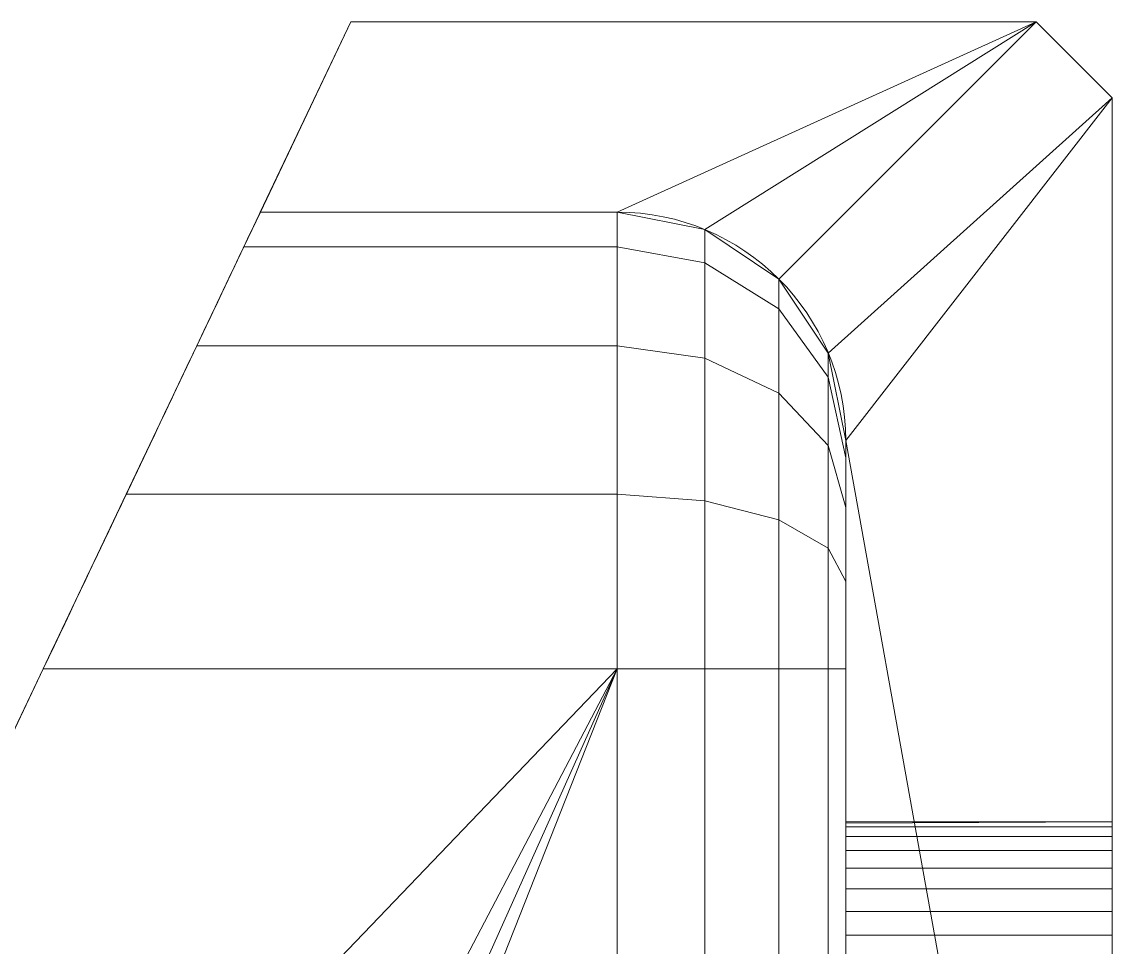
# Model space of a CAD drawing. Header units: millimetres. Extents: x 9475.8 to 9512, y -109.2 to -28.5.
# Drawn here: x 9497.68 to 9512, y -40.69 to -28.53 of the extents above; entities that cross this region are included whole.
import ezdxf

# ---------------------------------------------------------------- set-up
doc = ezdxf.new("R2010")
doc.units = ezdxf.units.MM
doc.layers.add('1', color=7, linetype='Continuous', true_color=0xffffff)

# ---------------------------------------------------------------- blocks, each defined once
blk = doc.blocks.new('130_11_0433_8001_000')
at = {"layer": '1', "color": 252, "linetype": 'Continuous', "lineweight": 18}
for points in [[(9501.999855, -28.534822, 46.500001), (9500.595093, -31.491544, -32.203898), (9500.812531, -31.034824, -20)], [(9501.999855, -28.534822, 46.500001), (9500.595093, -31.491544, 22.296101), (9500.595093, -31.491544, 32.203898), (9500.812531, -31.034824, 34.499999)], [(9500.812531, -31.034824, 20), (9500.595093, -31.491544, 22.296101), (9501.999855, -28.534822, 46.500001)], [(9500.812531, -31.034824, -34.499999), (9500.595093, -31.491544, -32.203898), (9501.999855, -28.534822, 46.500001)], [(9510.99968, -28.534822, 46.500001), (9501.999855, -28.534822, 46.500001), (9500.812531, -31.034824, 46.500001), (9505.49984, -31.034824, 46.500001)], [(9500.812531, -31.034824, -20), (9500.812531, -31.034824, 20), (9501.999855, -28.534822, 46.500001)], [(9501.999855, -28.534822, 46.500001), (9501.999855, -28.534822, -46.500001), (9500.812531, -31.034824, -46.500001), (9500.812531, -31.034824, -34.499999)], [(9500.812531, -31.034824, 34.499999), (9500.812531, -31.034824, 46.500001), (9501.999855, -28.534822, 46.500001)], [(9505.49984, -31.034824, -46.500001), (9500.812531, -31.034824, -46.500001), (9501.999855, -28.534822, -46.500001), (9510.99968, -28.534822, -46.500001)], [(9510.99968, -28.534822, 46.500001), (9510.99968, -28.534822, -46.500001), (9501.999855, -28.534822, -46.500001), (9501.999855, -28.534822, 46.500001)], [(9505.49984, -31.034824, 46.500001), (9506.648064, -31.263184, 46.500001), (9510.99968, -28.534822, 46.500001)], [(9510.99968, -28.534822, -46.500001), (9506.648064, -31.263184, -46.500001), (9505.49984, -31.034824, -46.500001)], [(9506.648064, -31.263184, 46.500001), (9507.621765, -31.913504, 46.500001), (9510.99968, -28.534822, 46.500001)], [(9510.99968, -28.534822, -46.500001), (9507.621765, -31.913504, -46.500001), (9506.648064, -31.263184, -46.500001)], [(9512.000084, -29.534822, 46.500001), (9510.99968, -28.534822, 46.500001), (9507.621765, -31.913504, 46.500001), (9508.271217, -32.886773, 46.500001)], [(9508.271217, -32.886773, -46.500001), (9507.621765, -31.913504, -46.500001), (9510.99968, -28.534822, -46.500001), (9512.000084, -29.534822, -46.500001)], [(9510.99968, -28.534822, -46.500001), (9512.000084, -29.534822), (9512.000084, -29.534822, -25.250001)], [(9510.99968, -28.534822, 46.500001), (9512.000084, -29.534822, 42.750001), (9512.000084, -29.534822, 25.250001)], [(9512.000084, -29.534822, 25.250001), (9512.000084, -29.534822), (9510.99968, -28.534822, -46.500001), (9510.99968, -28.534822, 46.500001)], [(9510.99968, -28.534822, 46.500001), (9512.000084, -29.534822, 46.500001), (9512.000084, -29.534822, 42.750001)], [(9512.000084, -29.534822, -25.250001), (9512.000084, -29.534822, -46.500001), (9510.99968, -28.534822, -46.500001)], [(9512.000084, -29.534822, 46.500001), (9508.271217, -32.886773, 46.500001), (9508.500099, -34.034822, 46.500001)], [(9508.500099, -34.034822, -46.500001), (9508.271217, -32.886773, -46.500001), (9512.000084, -29.534822, -46.500001)], [(9512.000084, -53.534824, 46.500001), (9512.000084, -29.534822, 46.500001), (9508.500099, -34.034822, 46.500001)], [(9508.500099, -34.034822, -46.500001), (9512.000084, -29.534822, -46.500001), (9512.000084, -53.534824, -46.500001)], [(9512.000084, -29.534822, 42.750001), (9512.000084, -39.653145, 38.713526), (9512.000084, -39.235786, 38.249999)], [(9512.000084, -29.534822, 25.250001), (9512.000084, -39.108239, 37.036475), (9512.000084, -39.420106, 36.496304)], [(9512.000084, -29.534822, 42.750001), (9512.000084, -40.222954, 38.967222), (9512.000084, -39.653145, 38.713526)], [(9512.000084, -29.534822, 25.250001), (9512.000084, -29.534822, 42.750001), (9512.000084, -39.043039, 37.656792), (9512.000084, -39.108239, 37.036475)], [(9512.000084, -29.534822, 42.750001), (9512.000084, -53.534824, 42.750001), (9512.000084, -40.846691, 38.967222), (9512.000084, -40.222954, 38.967222)], [(9512.000084, -39.420106, 36.496304), (9512.000084, -39.924718, 36.129683), (9512.000084, -29.534822, 25.250001)], [(9512.000084, -39.235786, 38.249999), (9512.000084, -39.043039, 37.656792), (9512.000084, -29.534822, 42.750001)], [(9512.000084, -53.534824, 25.250001), (9512.000084, -29.534822, 25.250001), (9512.000084, -40.534824, 35.999998), (9512.000084, -41.14493, 36.129683)], [(9512.000084, -29.534822, 25.250001), (9512.000084, -53.534824, 25.250001), (9512.000084, -40.846691, 14.467222), (9512.000084, -40.222954, 14.467222)], [(9512.000084, -29.534822), (9512.000084, -39.108239, 12.536475), (9512.000084, -39.420106, 11.996304)], [(9512.000084, -29.534822, 25.250001), (9512.000084, -39.653145, 14.213526), (9512.000084, -39.235786, 13.75)], [(9512.000084, -29.534822), (9512.000084, -29.534822, 25.250001), (9512.000084, -39.043039, 13.156793), (9512.000084, -39.108239, 12.536475)], [(9512.000084, -40.222954, 14.467222), (9512.000084, -39.653145, 14.213526), (9512.000084, -29.534822, 25.250001)], [(9512.000084, -39.420106, 11.996304), (9512.000084, -39.924718, 11.629682), (9512.000084, -29.534822)], [(9512.000084, -39.235786, 13.75), (9512.000084, -39.043039, 13.156793), (9512.000084, -29.534822, 25.250001)], [(9512.000084, -53.534824), (9512.000084, -29.534822), (9512.000084, -40.534824, 11.5), (9512.000084, -41.14493, 11.629682)], [(9512.000084, -29.534822), (9512.000084, -53.534824), (9512.000084, -40.846691, -11.532779), (9512.000084, -40.222954, -11.532779)], [(9512.000084, -29.534822), (9512.000084, -39.235786, -12.25), (9512.000084, -39.043039, -12.843207)], [(9512.000084, -53.534824, -25.250001), (9512.000084, -29.534822, -25.250001), (9512.000084, -40.534824, -14.5), (9512.000084, -41.14493, -14.370319)], [(9512.000084, -39.043039, -12.843207), (9512.000084, -39.108239, -13.463525), (9512.000084, -29.534822, -25.250001), (9512.000084, -29.534822)], [(9512.000084, -40.222954, -11.532779), (9512.000084, -39.653145, -11.786475), (9512.000084, -29.534822)], [(9512.000084, -39.653145, -11.786475), (9512.000084, -39.235786, -12.25), (9512.000084, -29.534822)], [(9512.000084, -29.534822, -25.250001), (9512.000084, -39.420106, -14.003696), (9512.000084, -39.924718, -14.370319)], [(9512.000084, -39.108239, -13.463525), (9512.000084, -39.420106, -14.003696), (9512.000084, -29.534822, -25.250001)], [(9512.000084, -29.534822, -25.250001), (9512.000084, -53.534824, -25.250001), (9512.000084, -40.846691, -36.032777), (9512.000084, -40.222954, -36.032777)], [(9512.000084, -29.534822, -46.500001), (9512.000084, -39.108239, -37.963524), (9512.000084, -39.420106, -38.503695)], [(9512.000084, -29.534822, -25.250001), (9512.000084, -39.653145, -36.286473), (9512.000084, -39.235786, -36.75)], [(9512.000084, -29.534822, -46.500001), (9512.000084, -29.534822, -25.250001), (9512.000084, -39.043039, -37.343208), (9512.000084, -39.108239, -37.963524)], [(9512.000084, -40.222954, -36.032777), (9512.000084, -39.653145, -36.286473), (9512.000084, -29.534822, -25.250001)], [(9512.000084, -39.420106, -38.503695), (9512.000084, -39.924718, -38.87032), (9512.000084, -29.534822, -46.500001)], [(9512.000084, -39.235786, -36.75), (9512.000084, -39.043039, -37.343208), (9512.000084, -29.534822, -25.250001)], [(9512.000084, -53.534824, -46.500001), (9512.000084, -29.534822, -46.500001), (9512.000084, -40.534824, -39.000001), (9512.000084, -41.14493, -38.87032)], [(9512.000084, -39.924718, -38.87032), (9512.000084, -40.534824, -39.000001), (9512.000084, -29.534822, -46.500001)], [(9512.000084, -39.924718, -14.370319), (9512.000084, -40.534824, -14.5), (9512.000084, -29.534822, -25.250001)], [(9512.000084, -39.924718, 11.629682), (9512.000084, -40.534824, 11.5), (9512.000084, -29.534822)], [(9512.000084, -39.924718, 36.129683), (9512.000084, -40.534824, 35.999998), (9512.000084, -29.534822, 25.250001)], [(9512.000084, -29.534822, 42.750001), (9512.000084, -29.534822, 46.500001), (9512.000084, -53.534824, 46.500001), (9512.000084, -53.534824, 42.750001)], [(9500.812531, -31.034824, 20), (9505.49984, -31.034824, 20), (9505.49984, -31.491544, 22.296101), (9500.595093, -31.491544, 22.296101)], [(9500.595093, -31.491544, -22.296101), (9505.49984, -31.491544, -22.296101), (9505.49984, -31.034824, -20), (9500.812531, -31.034824, -20)], [(9500.595093, -31.491544, 32.203898), (9505.49984, -31.491544, 32.203898), (9505.49984, -31.034824, 34.499999), (9500.812531, -31.034824, 34.499999)], [(9500.595093, -31.491544, -32.203898), (9500.595093, -31.491544, -22.296101), (9500.812531, -31.034824, -20)], [(9500.812531, -31.034824, -34.499999), (9505.49984, -31.034824, -34.499999), (9505.49984, -31.491544, -32.203898), (9500.595093, -31.491544, -32.203898)], [(9505.49984, -31.034824, -20), (9505.49984, -31.034824, 20), (9500.812531, -31.034824, 20), (9500.812531, -31.034824, -20)], [(9505.49984, -31.034824, 34.499999), (9505.49984, -31.034824, 46.500001), (9500.812531, -31.034824, 46.500001), (9500.812531, -31.034824, 34.499999)], [(9505.49984, -31.034824, -46.500001), (9505.49984, -31.034824, -34.499999), (9500.812531, -31.034824, -34.499999), (9500.812531, -31.034824, -46.500001)], [(9505.49984, -31.491544, 22.296101), (9505.49984, -31.034824, 20), (9506.648064, -31.263184, 20), (9506.648064, -31.702526, 22.208711)], [(9505.49984, -31.034824, 20), (9505.49984, -31.034824, -20), (9506.648064, -31.263184, -20), (9506.648064, -31.263184, 20)], [(9505.49984, -31.034824, -20), (9505.49984, -31.491544, -22.296101), (9506.648064, -31.702526, -22.208711), (9506.648064, -31.263184, -20)], [(9505.49984, -31.034824, 34.499999), (9505.49984, -31.491544, 32.203898), (9506.648064, -31.702526, 32.291289), (9506.648064, -31.263184, 34.499999)], [(9505.49984, -31.034824, 46.500001), (9505.49984, -31.034824, 34.499999), (9506.648064, -31.263184, 34.499999), (9506.648064, -31.263184, 46.500001)], [(9505.49984, -31.034824, -34.499999), (9505.49984, -31.034824, -46.500001), (9506.648064, -31.263184, -46.500001), (9506.648064, -31.263184, -34.499999)], [(9506.648064, -31.263184, -34.499999), (9506.648064, -31.702526, -32.291289), (9505.49984, -31.491544, -32.203898), (9505.49984, -31.034824, -34.499999)], [(9506.648064, -31.702526, 22.208711), (9506.648064, -31.263184, 20), (9507.621765, -31.913504, 20), (9507.621765, -32.303341, 21.959845)], [(9506.648064, -31.263184, 20), (9506.648064, -31.263184, -20), (9507.621765, -31.913504, -20), (9507.621765, -31.913504, 20)], [(9506.648064, -31.263184, -20), (9506.648064, -31.702526, -22.208711), (9507.621765, -32.303341, -21.959845), (9507.621765, -31.913504, -20)], [(9506.648064, -31.263184, 34.499999), (9506.648064, -31.702526, 32.291289), (9507.621765, -32.303341, 32.540154), (9507.621765, -31.913504, 34.499999)], [(9506.648064, -31.263184, 46.500001), (9506.648064, -31.263184, 34.499999), (9507.621765, -31.913504, 34.499999), (9507.621765, -31.913504, 46.500001)], [(9506.648064, -31.263184, -34.499999), (9506.648064, -31.263184, -46.500001), (9507.621765, -31.913504, -46.500001), (9507.621765, -31.913504, -34.499999)], [(9507.621765, -31.913504, -34.499999), (9507.621765, -32.303341, -32.540154), (9506.648064, -31.702526, -32.291289), (9506.648064, -31.263184, -34.499999)], [(9500.595093, -31.491544, 22.296101), (9505.49984, -31.491544, 22.296101), (9505.49984, -32.792181, 24.242641), (9499.977112, -32.792181, 24.242641)], [(9499.977112, -32.792181, -24.242641), (9505.49984, -32.792181, -24.242641), (9505.49984, -31.491544, -22.296101), (9500.595093, -31.491544, -22.296101)], [(9499.977112, -32.792181, 30.257359), (9505.49984, -32.792181, 30.257359), (9505.49984, -31.491544, 32.203898), (9500.595093, -31.491544, 32.203898)], [(9499.977112, -32.792181, 30.257359), (9500.595093, -31.491544, 22.296101), (9499.977112, -32.792181, 24.242641)], [(9500.595093, -31.491544, -22.296101), (9500.595093, -31.491544, -32.203898), (9499.977112, -32.792181, -30.257359)], [(9499.977112, -32.792181, 30.257359), (9500.595093, -31.491544, 32.203898), (9500.595093, -31.491544, 22.296101)], [(9499.977112, -32.792181, -24.242641), (9500.595093, -31.491544, -22.296101), (9499.977112, -32.792181, -30.257359)], [(9500.595093, -31.491544, -32.203898), (9505.49984, -31.491544, -32.203898), (9505.49984, -32.792181, -30.257359), (9499.977112, -32.792181, -30.257359)], [(9505.49984, -32.792181, 24.242641), (9505.49984, -31.491544, 22.296101), (9506.648064, -31.702526, 22.208711), (9506.648064, -32.953657, 24.081165)], [(9505.49984, -31.491544, -22.296101), (9505.49984, -32.792181, -24.242641), (9506.648064, -32.953657, -24.081165), (9506.648064, -31.702526, -22.208711)], [(9505.49984, -31.491544, 32.203898), (9505.49984, -32.792181, 30.257359), (9506.648064, -32.953657, 30.418836), (9506.648064, -31.702526, 32.291289)], [(9506.648064, -31.702526, -32.291289), (9506.648064, -32.953657, -30.418836), (9505.49984, -32.792181, -30.257359), (9505.49984, -31.491544, -32.203898)], [(9506.648064, -32.953657, 24.081165), (9506.648064, -31.702526, 22.208711), (9507.621765, -32.303341, 21.959845), (9507.621765, -33.413503, 23.621321)], [(9506.648064, -31.702526, -22.208711), (9506.648064, -32.953657, -24.081165), (9507.621765, -33.413503, -23.621321), (9507.621765, -32.303341, -21.959845)], [(9506.648064, -31.702526, 32.291289), (9506.648064, -32.953657, 30.418836), (9507.621765, -33.413503, 30.87868), (9507.621765, -32.303341, 32.540154)], [(9507.621765, -32.303341, -32.540154), (9507.621765, -33.413503, -30.87868), (9506.648064, -32.953657, -30.418836), (9506.648064, -31.702526, -32.291289)], [(9507.621765, -32.303341, 21.959845), (9507.621765, -31.913504, 20), (9508.271217, -32.886773, 20), (9508.271217, -33.202525, 21.58739)], [(9507.621765, -31.913504, 20), (9507.621765, -31.913504, -20), (9508.271217, -32.886773, -20), (9508.271217, -32.886773, 20)], [(9507.621765, -31.913504, -20), (9507.621765, -32.303341, -21.959845), (9508.271217, -33.202525, -21.58739), (9508.271217, -32.886773, -20)], [(9507.621765, -31.913504, 34.499999), (9507.621765, -32.303341, 32.540154), (9508.271217, -33.202525, 32.912608), (9508.271217, -32.886773, 34.499999)], [(9507.621765, -31.913504, 46.500001), (9507.621765, -31.913504, 34.499999), (9508.271217, -32.886773, 34.499999), (9508.271217, -32.886773, 46.500001)], [(9507.621765, -31.913504, -34.499999), (9507.621765, -31.913504, -46.500001), (9508.271217, -32.886773, -46.500001), (9508.271217, -32.886773, -34.499999)], [(9508.271217, -32.886773, -34.499999), (9508.271217, -33.202525, -32.912608), (9507.621765, -32.303341, -32.540154), (9507.621765, -31.913504, -34.499999)], [(9507.621765, -33.413503, 23.621321), (9507.621765, -32.303341, 21.959845), (9508.271217, -33.202525, 21.58739), (9508.271217, -34.10171, 22.933114)], [(9507.621765, -32.303341, -21.959845), (9507.621765, -33.413503, -23.621321), (9508.271217, -34.10171, -22.933114), (9508.271217, -33.202525, -21.58739)], [(9507.621765, -32.303341, 32.540154), (9507.621765, -33.413503, 30.87868), (9508.271217, -34.10171, 31.566884), (9508.271217, -33.202525, 32.912608)], [(9508.271217, -33.202525, -32.912608), (9508.271217, -34.10171, -31.566884), (9507.621765, -33.413503, -30.87868), (9507.621765, -32.303341, -32.540154)], [(9499.977112, -32.792181, 24.242641), (9505.49984, -32.792181, 24.242641), (9505.49984, -34.738723, 25.543278), (9499.052048, -34.738723, 25.543278)], [(9499.052048, -34.738723, -25.543278), (9505.49984, -34.738723, -25.543278), (9505.49984, -32.792181, -24.242641), (9499.977112, -32.792181, -24.242641)], [(9499.052048, -34.738723, 28.956722), (9505.49984, -34.738723, 28.956722), (9505.49984, -32.792181, 30.257359), (9499.977112, -32.792181, 30.257359)], [(9499.977112, -32.792181, 30.257359), (9499.977112, -32.792181, 24.242641), (9499.052048, -34.738723, 25.543278)], [(9499.977112, -32.792181, -24.242641), (9499.977112, -32.792181, -30.257359), (9499.052048, -34.738723, -28.956722)], [(9499.052048, -34.738723, -25.543278), (9499.977112, -32.792181, -24.242641), (9499.052048, -34.738723, -28.956722)], [(9499.052048, -34.738723, 28.956722), (9499.977112, -32.792181, 30.257359), (9499.052048, -34.738723, 25.543278)], [(9499.977112, -32.792181, -30.257359), (9505.49984, -32.792181, -30.257359), (9505.49984, -34.738723, -28.956722), (9499.052048, -34.738723, -28.956722)], [(9505.49984, -34.738723, 25.543278), (9505.49984, -32.792181, 24.242641), (9506.648064, -32.953657, 24.081165), (9506.648064, -34.826111, 25.332298)], [(9505.49984, -32.792181, -24.242641), (9505.49984, -34.738723, -25.543278), (9506.648064, -34.826111, -25.332298), (9506.648064, -32.953657, -24.081165)], [(9505.49984, -32.792181, 30.257359), (9505.49984, -34.738723, 28.956722), (9506.648064, -34.826111, 29.167701), (9506.648064, -32.953657, 30.418836)], [(9506.648064, -32.953657, -30.418836), (9506.648064, -34.826111, -29.167701), (9505.49984, -34.738723, -28.956722), (9505.49984, -32.792181, -30.257359)], [(9508.271217, -33.202525, 21.58739), (9508.271217, -32.886773, 20), (9508.500099, -34.034822, 20), (9508.500099, -34.263186, 21.14805)], [(9508.271217, -32.886773, 20), (9508.271217, -32.886773, -20), (9508.500099, -34.034822), (9508.500099, -34.034822, 18.750001)], [(9508.271217, -32.886773, -20), (9508.500099, -34.034822, -13), (9508.500099, -34.034822)], [(9508.271217, -32.886773, -20), (9508.500099, -34.034822, -20), (9508.500099, -34.034822, -13)], [(9508.500099, -34.034822, 18.750001), (9508.500099, -34.034822, 20), (9508.271217, -32.886773, 20)], [(9508.271217, -32.886773, -20), (9508.271217, -33.202525, -21.58739), (9508.500099, -34.263186, -21.14805), (9508.500099, -34.034822, -20)], [(9508.271217, -32.886773, 34.499999), (9508.271217, -33.202525, 32.912608), (9508.500099, -34.263186, 33.35195), (9508.500099, -34.034822, 34.499999)], [(9508.271217, -32.886773, 46.500001), (9508.271217, -32.886773, 34.499999), (9508.500099, -34.034822, 34.499999), (9508.500099, -34.034822, 46.500001)], [(9508.271217, -32.886773, -34.499999), (9508.271217, -32.886773, -46.500001), (9508.500099, -34.034822, -46.500001), (9508.500099, -34.034822, -34.499999)], [(9508.500099, -34.034822, -34.499999), (9508.500099, -34.263186, -33.35195), (9508.271217, -33.202525, -32.912608), (9508.271217, -32.886773, -34.499999)], [(9506.648064, -34.826111, 25.332298), (9506.648064, -32.953657, 24.081165), (9507.621765, -33.413503, 23.621321), (9507.621765, -35.074979, 24.731483)], [(9506.648064, -32.953657, -24.081165), (9506.648064, -34.826111, -25.332298), (9507.621765, -35.074979, -24.731483), (9507.621765, -33.413503, -23.621321)], [(9506.648064, -32.953657, 30.418836), (9506.648064, -34.826111, 29.167701), (9507.621765, -35.074979, 29.768517), (9507.621765, -33.413503, 30.87868)], [(9507.621765, -33.413503, -30.87868), (9507.621765, -35.074979, -29.768517), (9506.648064, -34.826111, -29.167701), (9506.648064, -32.953657, -30.418836)], [(9508.271217, -34.10171, 22.933114), (9508.271217, -33.202525, 21.58739), (9508.500099, -34.263186, 21.14805), (9508.500099, -34.913503, 22.12132)], [(9508.271217, -33.202525, -21.58739), (9508.271217, -34.10171, -22.933114), (9508.500099, -34.913503, -22.12132), (9508.500099, -34.263186, -21.14805)], [(9508.271217, -33.202525, 32.912608), (9508.271217, -34.10171, 31.566884), (9508.500099, -34.913503, 32.378681), (9508.500099, -34.263186, 33.35195)], [(9508.500099, -34.263186, -33.35195), (9508.500099, -34.913503, -32.378681), (9508.271217, -34.10171, -31.566884), (9508.271217, -33.202525, -32.912608)], [(9507.621765, -35.074979, 24.731483), (9507.621765, -33.413503, 23.621321), (9508.271217, -34.10171, 22.933114), (9508.271217, -35.447434, 23.832299)], [(9507.621765, -33.413503, -23.621321), (9507.621765, -35.074979, -24.731483), (9508.271217, -35.447434, -23.832299), (9508.271217, -34.10171, -22.933114)], [(9507.621765, -33.413503, 30.87868), (9507.621765, -35.074979, 29.768517), (9508.271217, -35.447434, 30.667702), (9508.271217, -34.10171, 31.566884)], [(9508.271217, -34.10171, -31.566884), (9508.271217, -35.447434, -30.667702), (9507.621765, -35.074979, -29.768517), (9507.621765, -33.413503, -30.87868)], [(9512.000084, -78.721426, 46.500001), (9512.000084, -53.534824, 46.500001), (9508.500099, -34.034822, 46.500001), (9508.500099, -98.692328, 46.500001)], [(9508.500099, -98.692328, -46.500001), (9508.500099, -34.034822, -46.500001), (9512.000084, -53.534824, -46.500001), (9512.000084, -78.721426, -46.500001)], [(9508.500099, -34.034822, 46.500001), (9508.500099, -65.235786, 38.249999), (9508.500099, -65.653145, 38.713526)], [(9508.500099, -34.034822, 46.500001), (9508.500099, -40.222954, 38.967222), (9508.500099, -40.846691, 38.967222)], [(9508.500099, -34.034822, 34.499999), (9508.500099, -39.108239, 37.036475), (9508.500099, -39.043039, 37.656792)], [(9508.500099, -39.420106, 36.496304), (9508.500099, -39.108239, 37.036475), (9508.500099, -34.034822, 34.499999), (9508.500099, -34.263186, 33.35195)], [(9508.500099, -40.846691, 38.967222), (9508.500099, -65.04304, 37.656792), (9508.500099, -65.235786, 38.249999), (9508.500099, -34.034822, 46.500001)], [(9508.500099, -34.034822, 46.500001), (9508.500099, -39.235786, 38.249999), (9508.500099, -39.653145, 38.713526)], [(9508.500099, -65.653145, 38.713526), (9508.500099, -66.222958, 38.967222), (9508.500099, -34.034822, 46.500001)], [(9508.500099, -98.692328, 46.500001), (9508.500099, -34.034822, 46.500001), (9508.500099, -66.222958, 38.967222), (9508.500099, -66.846691, 38.967222)], [(9508.500099, -39.043039, 37.656792), (9508.500099, -39.235786, 38.249999), (9508.500099, -34.034822, 46.500001), (9508.500099, -34.034822, 34.499999)], [(9508.500099, -39.653145, 38.713526), (9508.500099, -40.222954, 38.967222), (9508.500099, -34.034822, 46.500001)], [(9508.500099, -34.034822, -46.500001), (9508.500099, -39.420106, -38.503695), (9508.500099, -39.108239, -37.963524)], [(9508.500099, -34.034822, -46.500001), (9508.500099, -39.924718, -38.87032), (9508.500099, -39.420106, -38.503695)], [(9508.500099, -34.034822, -46.500001), (9508.500099, -65.420106, -38.503695), (9508.500099, -41.14493, -38.87032), (9508.500099, -40.534824, -39.000001)], [(9508.500099, -34.263186, -33.35195), (9508.500099, -34.034822, -34.499999), (9508.500099, -39.043039, -37.343208), (9508.500099, -39.235786, -36.75)], [(9508.500099, -40.534824, -39.000001), (9508.500099, -39.924718, -38.87032), (9508.500099, -34.034822, -46.500001)], [(9508.500099, -39.108239, -37.963524), (9508.500099, -39.043039, -37.343208), (9508.500099, -34.034822, -34.499999), (9508.500099, -34.034822, -46.500001)], [(9508.500099, -34.034822, -46.500001), (9508.500099, -98.692328, -46.500001), (9508.500099, -66.534825, -39.000001), (9508.500099, -65.924719, -38.87032)], [(9508.500099, -65.924719, -38.87032), (9508.500099, -65.420106, -38.503695), (9508.500099, -34.034822, -46.500001)], [(9508.500099, -34.034822), (9508.500099, -40.534824, 11.5), (9508.500099, -39.924718, 11.629682)], [(9508.500099, -34.034822), (9508.500099, -53.534824), (9508.500099, -41.14493, 11.629682), (9508.500099, -40.534824, 11.5)], [(9508.500099, -34.034822, 18.750001), (9508.500099, -39.043039, 13.156793), (9508.500099, -39.235786, 13.75)], [(9508.500099, -34.034822), (9508.500099, -39.420106, 11.996304), (9508.500099, -39.108239, 12.536475)], [(9508.500099, -53.534824, 18.750001), (9508.500099, -34.034822, 18.750001), (9508.500099, -40.222954, 14.467222), (9508.500099, -40.846691, 14.467222)], [(9508.500099, -39.235786, 13.75), (9508.500099, -39.653145, 14.213526), (9508.500099, -34.034822, 18.750001)], [(9508.500099, -39.924718, 11.629682), (9508.500099, -39.420106, 11.996304), (9508.500099, -34.034822)], [(9508.500099, -39.108239, 12.536475), (9508.500099, -39.043039, 13.156793), (9508.500099, -34.034822, 18.750001), (9508.500099, -34.034822)], [(9508.500099, -53.534824), (9508.500099, -34.034822), (9508.500099, -40.222954, -11.532779), (9508.500099, -40.846691, -11.532779)], [(9508.500099, -34.034822), (9508.500099, -39.653145, -11.786475), (9508.500099, -40.222954, -11.532779)], [(9508.500099, -34.034822), (9508.500099, -34.034822, -13), (9508.500099, -39.043039, -12.843207), (9508.500099, -39.235786, -12.25)], [(9508.500099, -34.034822, -13), (9508.500099, -39.05952, -13), (9508.500099, -39.043039, -12.843207)], [(9508.500099, -39.235786, -12.25), (9508.500099, -39.653145, -11.786475), (9508.500099, -34.034822)], [(9508.500099, -34.263186, 21.14805), (9508.500099, -34.034822, 20), (9508.500099, -37.034824, 23)], [(9508.500099, -34.034822, 18.750001), (9508.500099, -53.534824, 18.750001), (9508.500099, -52.545644, 23), (9508.500099, -37.034824, 23)], [(9508.500099, -39.924718, -14.370319), (9508.500099, -39.420106, -14.003696), (9508.500099, -34.034822, -20), (9508.500099, -34.263186, -21.14805)], [(9508.500099, -34.034822, -13), (9508.500099, -34.034822, -20), (9508.500099, -39.420106, -14.003696), (9508.500099, -39.108239, -13.463525)], [(9508.500099, -39.108239, -13.463525), (9508.500099, -39.05952, -13), (9508.500099, -34.034822, -13)], [(9508.500099, -34.034822, 20), (9508.500099, -34.034822, 18.750001), (9508.500099, -37.034824, 23)], [(9508.500099, -39.653145, 14.213526), (9508.500099, -40.222954, 14.467222), (9508.500099, -34.034822, 18.750001)], [(9508.271217, -35.447434, 23.832299), (9508.271217, -34.10171, 22.933114), (9508.500099, -34.913503, 22.12132), (9508.500099, -35.886772, 22.771638)], [(9508.271217, -34.10171, -22.933114), (9508.271217, -35.447434, -23.832299), (9508.500099, -35.886772, -22.771638), (9508.500099, -34.913503, -22.12132)], [(9508.271217, -34.10171, 31.566884), (9508.271217, -35.447434, 30.667702), (9508.500099, -35.886772, 31.728361), (9508.500099, -34.913503, 32.378681)], [(9508.500099, -34.913503, -32.378681), (9508.500099, -35.886772, -31.728361), (9508.271217, -35.447434, -30.667702), (9508.271217, -34.10171, -31.566884)], [(9508.500099, -34.263186, 33.35195), (9508.500099, -34.913503, 32.378681), (9508.500099, -39.420106, 36.496304)], [(9508.500099, -34.913503, -32.378681), (9508.500099, -34.263186, -33.35195), (9508.500099, -39.235786, -36.75)], [(9508.500099, -37.034824, 23), (9508.500099, -35.886772, 22.771638), (9508.500099, -34.913503, 22.12132), (9508.500099, -34.263186, 21.14805)], [(9508.500099, -34.263186, -21.14805), (9508.500099, -34.913503, -22.12132), (9508.500099, -35.886772, -22.771638), (9508.500099, -39.924718, -14.370319)], [(9499.052048, -34.738723, 25.543278), (9505.49984, -34.738723, 25.543278), (9505.49984, -37.034824, 26.000001), (9497.961044, -37.034824, 26.000001)], [(9497.961044, -37.034824, -26.000001), (9505.49984, -37.034824, -26.000001), (9505.49984, -34.738723, -25.543278), (9499.052048, -34.738723, -25.543278)], [(9497.961044, -37.034824, 28.5), (9505.49984, -37.034824, 28.5), (9505.49984, -34.738723, 28.956722), (9499.052048, -34.738723, 28.956722)], [(9497.961044, -37.034824, 28.5), (9499.052048, -34.738723, 28.956722), (9499.052048, -34.738723, 25.543278), (9497.961044, -37.034824, 26.000001)], [(9497.961044, -37.034824, -26.000001), (9499.052048, -34.738723, -25.543278), (9499.052048, -34.738723, -28.956722), (9497.961044, -37.034824, -28.5)], [(9499.052048, -34.738723, -28.956722), (9505.49984, -34.738723, -28.956722), (9505.49984, -37.034824, -28.5), (9497.961044, -37.034824, -28.5)], [(9505.49984, -37.034824, 26.000001), (9505.49984, -34.738723, 25.543278), (9506.648064, -34.826111, 25.332298), (9506.648064, -37.034824, 25.771638)], [(9505.49984, -34.738723, -25.543278), (9505.49984, -37.034824, -26.000001), (9506.648064, -37.034824, -25.771638), (9506.648064, -34.826111, -25.332298)], [(9505.49984, -34.738723, 28.956722), (9505.49984, -37.034824, 28.5), (9506.648064, -37.034824, 28.728362), (9506.648064, -34.826111, 29.167701)], [(9506.648064, -34.826111, -29.167701), (9506.648064, -37.034824, -28.728362), (9505.49984, -37.034824, -28.5), (9505.49984, -34.738723, -28.956722)], [(9506.648064, -37.034824, 25.771638), (9506.648064, -34.826111, 25.332298), (9507.621765, -35.074979, 24.731483), (9507.621765, -37.034824, 25.12132)], [(9506.648064, -34.826111, -25.332298), (9506.648064, -37.034824, -25.771638), (9507.621765, -37.034824, -25.12132), (9507.621765, -35.074979, -24.731483)], [(9506.648064, -34.826111, 29.167701), (9506.648064, -37.034824, 28.728362), (9507.621765, -37.034824, 29.378681), (9507.621765, -35.074979, 29.768517)], [(9507.621765, -35.074979, -29.768517), (9507.621765, -37.034824, -29.378681), (9506.648064, -37.034824, -28.728362), (9506.648064, -34.826111, -29.167701)], [(9508.500099, -39.420106, 36.496304), (9508.500099, -34.913503, 32.378681), (9508.500099, -35.886772, 31.728361)], [(9508.500099, -39.235786, -36.75), (9508.500099, -39.653145, -36.286473), (9508.500099, -35.886772, -31.728361), (9508.500099, -34.913503, -32.378681)], [(9507.621765, -37.034824, 25.12132), (9507.621765, -35.074979, 24.731483), (9508.271217, -35.447434, 23.832299), (9508.271217, -37.034824, 24.148051)], [(9507.621765, -35.074979, -24.731483), (9507.621765, -37.034824, -25.12132), (9508.271217, -37.034824, -24.148051), (9508.271217, -35.447434, -23.832299)], [(9507.621765, -35.074979, 29.768517), (9507.621765, -37.034824, 29.378681), (9508.271217, -37.034824, 30.35195), (9508.271217, -35.447434, 30.667702)], [(9508.271217, -35.447434, -30.667702), (9508.271217, -37.034824, -30.35195), (9507.621765, -37.034824, -29.378681), (9507.621765, -35.074979, -29.768517)], [(9508.271217, -37.034824, 24.148051), (9508.271217, -35.447434, 23.832299), (9508.500099, -35.886772, 22.771638), (9508.500099, -37.034824, 23)], [(9508.271217, -35.447434, -23.832299), (9508.271217, -37.034824, -24.148051), (9508.500099, -37.034824, -23), (9508.500099, -35.886772, -22.771638)], [(9508.271217, -35.447434, 30.667702), (9508.271217, -37.034824, 30.35195), (9508.500099, -37.034824, 31.500001), (9508.500099, -35.886772, 31.728361)], [(9508.500099, -35.886772, -31.728361), (9508.500099, -37.034824, -31.500001), (9508.271217, -37.034824, -30.35195), (9508.271217, -35.447434, -30.667702)], [(9508.500099, -35.886772, 31.728361), (9508.500099, -37.034824, 31.500001), (9508.500099, -39.924718, 36.129683), (9508.500099, -39.420106, 36.496304)], [(9508.500099, -39.653145, -36.286473), (9508.500099, -40.222954, -36.032777), (9508.500099, -37.034824, -31.500001), (9508.500099, -35.886772, -31.728361)], [(9508.500099, -35.886772, -22.771638), (9508.500099, -37.034824, -23), (9508.500099, -40.534824, -14.5), (9508.500099, -39.924718, -14.370319)], [(9490.553856, -52.625276, 28.5), (9488.52253, -65.027393, 28.5), (9490.50045, -65.669872, 28.5), (9505.49984, -37.034824, 28.5)], [(9505.49984, -37.034824, -28.5), (9490.50045, -65.669872, -28.5), (9488.52253, -65.027393, -28.5), (9490.553856, -52.625276, -28.5)], [(9490.50045, -65.669872, 28.5), (9492.045403, -67.061074, 28.5), (9505.49984, -37.034824, 28.5)], [(9505.49984, -37.034824, -28.5), (9492.045403, -67.061074, -28.5), (9490.50045, -65.669872, -28.5)], [(9505.49984, -37.034824, 28.5), (9497.961044, -37.034824, 28.5), (9490.553856, -52.625276, 28.5)], [(9490.553856, -52.625276, 28.5), (9497.961044, -37.034824, 28.5), (9497.961044, -37.034824, 26.000001), (9490.592003, -52.545644, 26.000001)], [(9490.592003, -52.545644, -26.000001), (9497.961044, -37.034824, -26.000001), (9497.961044, -37.034824, -28.5), (9490.553856, -52.625276, -28.5)], [(9490.553856, -52.625276, -28.5), (9497.961044, -37.034824, -28.5), (9505.49984, -37.034824, -28.5)], [(9505.49984, -37.034824, 26.000001), (9505.49984, -52.545644, 26.000001), (9490.592003, -52.545644, 26.000001), (9497.961044, -37.034824, 26.000001)], [(9505.49984, -52.545644, -26.000001), (9505.49984, -37.034824, -26.000001), (9497.961044, -37.034824, -26.000001), (9490.592003, -52.545644, -26.000001)], [(9492.045403, -67.061074, 28.5), (9492.890358, -68.960443, 28.5), (9505.49984, -37.034824, 28.5)], [(9492.890358, -68.960443, -28.5), (9492.045403, -67.061074, -28.5), (9505.49984, -37.034824, -28.5)], [(9505.49984, -96.110865, 28.5), (9505.49984, -37.034824, 28.5), (9492.890358, -68.960443, 28.5), (9492.890358, -71.039557, 28.5)], [(9493.000031, -70, -28.5), (9492.890358, -68.960443, -28.5), (9505.49984, -37.034824, -28.5), (9505.49984, -96.110865, -28.5)], [(9506.648064, -37.034824, 25.771638), (9506.648064, -52.545644, 25.771638), (9505.49984, -52.545644, 26.000001), (9505.49984, -37.034824, 26.000001)], [(9506.648064, -52.545644, -25.771638), (9506.648064, -37.034824, -25.771638), (9505.49984, -37.034824, -26.000001), (9505.49984, -52.545644, -26.000001)], [(9505.49984, -37.034824, 28.5), (9505.49984, -96.110865, 28.5), (9506.648064, -96.110865, 28.728362), (9506.648064, -37.034824, 28.728362)], [(9506.648064, -37.034824, -28.728362), (9506.648064, -96.110865, -28.728362), (9505.49984, -96.110865, -28.5), (9505.49984, -37.034824, -28.5)], [(9507.621765, -37.034824, 25.12132), (9507.621765, -52.545644, 25.12132), (9506.648064, -52.545644, 25.771638), (9506.648064, -37.034824, 25.771638)], [(9507.621765, -52.545644, -25.12132), (9507.621765, -37.034824, -25.12132), (9506.648064, -37.034824, -25.771638), (9506.648064, -52.545644, -25.771638)], [(9506.648064, -37.034824, 28.728362), (9506.648064, -96.110865, 28.728362), (9507.621765, -96.110865, 29.378681), (9507.621765, -37.034824, 29.378681)], [(9507.621765, -37.034824, -29.378681), (9507.621765, -96.110865, -29.378681), (9506.648064, -96.110865, -28.728362), (9506.648064, -37.034824, -28.728362)], [(9508.271217, -37.034824, 24.148051), (9508.271217, -52.545644, 24.148051), (9507.621765, -52.545644, 25.12132), (9507.621765, -37.034824, 25.12132)], [(9508.271217, -52.545644, -24.148051), (9508.271217, -37.034824, -24.148051), (9507.621765, -37.034824, -25.12132), (9507.621765, -52.545644, -25.12132)], [(9507.621765, -37.034824, 29.378681), (9507.621765, -96.110865, 29.378681), (9508.271217, -96.110865, 30.35195), (9508.271217, -37.034824, 30.35195)], [(9508.271217, -37.034824, -30.35195), (9508.271217, -96.110865, -30.35195), (9507.621765, -96.110865, -29.378681), (9507.621765, -37.034824, -29.378681)], [(9508.500099, -37.034824, 23), (9508.500099, -52.545644, 23), (9508.271217, -52.545644, 24.148051), (9508.271217, -37.034824, 24.148051)], [(9508.500099, -52.545644, -23), (9508.500099, -37.034824, -23), (9508.271217, -37.034824, -24.148051), (9508.271217, -52.545644, -24.148051)], [(9508.271217, -37.034824, 30.35195), (9508.271217, -96.110865, 30.35195), (9508.500099, -96.110865, 31.500001), (9508.500099, -37.034824, 31.500001)], [(9508.500099, -37.034824, -31.500001), (9508.500099, -96.110865, -31.500001), (9508.271217, -96.110865, -30.35195), (9508.271217, -37.034824, -30.35195)], [(9508.500099, -37.034824, 31.500001), (9508.500099, -40.534824, 35.999998), (9508.500099, -39.924718, 36.129683)], [(9508.500099, -37.034824, 31.500001), (9508.500099, -41.14493, 36.129683), (9508.500099, -40.534824, 35.999998)], [(9508.500099, -41.649539, 36.496304), (9508.500099, -41.14493, 36.129683), (9508.500099, -37.034824, 31.500001), (9508.500099, -65.420106, 36.496304)], [(9508.500099, -37.034824, 31.500001), (9508.500099, -66.534825, 35.999998), (9508.500099, -65.924719, 36.129683)], [(9508.500099, -66.534825, 35.999998), (9508.500099, -37.034824, 31.500001), (9508.500099, -96.110865, 31.500001)], [(9508.500099, -65.924719, 36.129683), (9508.500099, -65.420106, 36.496304), (9508.500099, -37.034824, 31.500001)], [(9508.500099, -37.034824, -31.500001), (9508.500099, -66.222958, -36.032777), (9508.500099, -66.846691, -36.032777)], [(9508.500099, -37.034824, -31.500001), (9508.500099, -65.235786, -36.75), (9508.500099, -65.653145, -36.286473)], [(9508.500099, -37.034824, -31.500001), (9508.500099, -40.222954, -36.032777), (9508.500099, -40.846691, -36.032777)], [(9508.500099, -37.034824, -31.500001), (9508.500099, -89.608997, -36.75), (9508.500099, -90.026356, -36.286473)], [(9508.500099, -66.846691, -36.032777), (9508.500099, -89.416251, -37.343208), (9508.500099, -37.034824, -31.500001)], [(9508.500099, -40.846691, -36.032777), (9508.500099, -65.04304, -37.343208), (9508.500099, -65.235786, -36.75), (9508.500099, -37.034824, -31.500001)], [(9508.500099, -37.034824, -31.500001), (9508.500099, -89.416251, -37.343208), (9508.500099, -89.608997, -36.75)], [(9508.500099, -90.026356, -36.286473), (9508.500099, -90.596169, -36.032777), (9508.500099, -96.110865, -31.500001), (9508.500099, -37.034824, -31.500001)], [(9508.500099, -65.653145, -36.286473), (9508.500099, -66.222958, -36.032777), (9508.500099, -37.034824, -31.500001)], [(9508.500099, -41.14493, -14.370319), (9508.500099, -40.534824, -14.5), (9508.500099, -37.034824, -23), (9508.500099, -52.545644, -23)], [(9512.000084, -39.043039, 37.656792), (9508.500099, -39.043039, 37.656792), (9508.500099, -39.108239, 37.036475), (9512.000084, -39.108239, 37.036475)], [(9512.000084, -39.235786, 38.249999), (9508.500099, -39.235786, 38.249999), (9508.500099, -39.043039, 37.656792), (9512.000084, -39.043039, 37.656792)], [(9512.000084, -39.043039, -37.343208), (9508.500099, -39.043039, -37.343208), (9508.500099, -39.108239, -37.963524), (9512.000084, -39.108239, -37.963524)], [(9512.000084, -39.235786, -36.75), (9508.500099, -39.235786, -36.75), (9508.500099, -39.043039, -37.343208), (9512.000084, -39.043039, -37.343208)], [(9512.000084, -39.043039, 13.156793), (9508.500099, -39.043039, 13.156793), (9508.500099, -39.108239, 12.536475), (9512.000084, -39.108239, 12.536475)], [(9512.000084, -39.235786, 13.75), (9508.500099, -39.235786, 13.75), (9508.500099, -39.043039, 13.156793), (9512.000084, -39.043039, 13.156793)], [(9512.000084, -39.043039, -12.843207), (9508.500099, -39.043039, -12.843207), (9508.500099, -39.05952, -13)], [(9508.500099, -39.05952, -13), (9508.500099, -39.108239, -13.463525), (9512.000084, -39.108239, -13.463525), (9512.000084, -39.043039, -12.843207)], [(9512.000084, -39.235786, -12.25), (9508.500099, -39.235786, -12.25), (9508.500099, -39.043039, -12.843207), (9512.000084, -39.043039, -12.843207)], [(9512.000084, -39.108239, 37.036475), (9508.500099, -39.108239, 37.036475), (9508.500099, -39.420106, 36.496304), (9512.000084, -39.420106, 36.496304)], [(9512.000084, -39.108239, -37.963524), (9508.500099, -39.108239, -37.963524), (9508.500099, -39.420106, -38.503695), (9512.000084, -39.420106, -38.503695)], [(9512.000084, -39.108239, 12.536475), (9508.500099, -39.108239, 12.536475), (9508.500099, -39.420106, 11.996304), (9512.000084, -39.420106, 11.996304)], [(9512.000084, -39.108239, -13.463525), (9508.500099, -39.108239, -13.463525), (9508.500099, -39.420106, -14.003696), (9512.000084, -39.420106, -14.003696)], [(9512.000084, -39.653145, 38.713526), (9508.500099, -39.653145, 38.713526), (9508.500099, -39.235786, 38.249999), (9512.000084, -39.235786, 38.249999)], [(9512.000084, -39.653145, -36.286473), (9508.500099, -39.653145, -36.286473), (9508.500099, -39.235786, -36.75), (9512.000084, -39.235786, -36.75)], [(9512.000084, -39.653145, 14.213526), (9508.500099, -39.653145, 14.213526), (9508.500099, -39.235786, 13.75), (9512.000084, -39.235786, 13.75)], [(9512.000084, -39.653145, -11.786475), (9508.500099, -39.653145, -11.786475), (9508.500099, -39.235786, -12.25), (9512.000084, -39.235786, -12.25)], [(9512.000084, -39.420106, 36.496304), (9508.500099, -39.420106, 36.496304), (9508.500099, -39.924718, 36.129683), (9512.000084, -39.924718, 36.129683)], [(9512.000084, -39.420106, -38.503695), (9508.500099, -39.420106, -38.503695), (9508.500099, -39.924718, -38.87032), (9512.000084, -39.924718, -38.87032)], [(9512.000084, -39.420106, 11.996304), (9508.500099, -39.420106, 11.996304), (9508.500099, -39.924718, 11.629682), (9512.000084, -39.924718, 11.629682)], [(9512.000084, -39.420106, -14.003696), (9508.500099, -39.420106, -14.003696), (9508.500099, -39.924718, -14.370319), (9512.000084, -39.924718, -14.370319)], [(9512.000084, -40.222954, 38.967222), (9508.500099, -40.222954, 38.967222), (9508.500099, -39.653145, 38.713526), (9512.000084, -39.653145, 38.713526)], [(9512.000084, -40.222954, -36.032777), (9508.500099, -40.222954, -36.032777), (9508.500099, -39.653145, -36.286473), (9512.000084, -39.653145, -36.286473)], [(9512.000084, -40.222954, 14.467222), (9508.500099, -40.222954, 14.467222), (9508.500099, -39.653145, 14.213526), (9512.000084, -39.653145, 14.213526)], [(9512.000084, -40.222954, -11.532779), (9508.500099, -40.222954, -11.532779), (9508.500099, -39.653145, -11.786475), (9512.000084, -39.653145, -11.786475)], [(9512.000084, -39.924718, 36.129683), (9508.500099, -39.924718, 36.129683), (9508.500099, -40.534824, 35.999998), (9512.000084, -40.534824, 35.999998)], [(9512.000084, -39.924718, -38.87032), (9508.500099, -39.924718, -38.87032), (9508.500099, -40.534824, -39.000001), (9512.000084, -40.534824, -39.000001)], [(9512.000084, -39.924718, 11.629682), (9508.500099, -39.924718, 11.629682), (9508.500099, -40.534824, 11.5), (9512.000084, -40.534824, 11.5)], [(9512.000084, -39.924718, -14.370319), (9508.500099, -39.924718, -14.370319), (9508.500099, -40.534824, -14.5), (9512.000084, -40.534824, -14.5)], [(9512.000084, -40.846691, 38.967222), (9508.500099, -40.846691, 38.967222), (9508.500099, -40.222954, 38.967222), (9512.000084, -40.222954, 38.967222)], [(9512.000084, -40.846691, -36.032777), (9508.500099, -40.846691, -36.032777), (9508.500099, -40.222954, -36.032777), (9512.000084, -40.222954, -36.032777)], [(9512.000084, -40.846691, 14.467222), (9508.500099, -40.846691, 14.467222), (9508.500099, -40.222954, 14.467222), (9512.000084, -40.222954, 14.467222)], [(9512.000084, -40.846691, -11.532779), (9508.500099, -40.846691, -11.532779), (9508.500099, -40.222954, -11.532779), (9512.000084, -40.222954, -11.532779)], [(9512.000084, -40.534824, 35.999998), (9508.500099, -40.534824, 35.999998), (9508.500099, -41.14493, 36.129683), (9512.000084, -41.14493, 36.129683)], [(9512.000084, -40.534824, -39.000001), (9508.500099, -40.534824, -39.000001), (9508.500099, -41.14493, -38.87032), (9512.000084, -41.14493, -38.87032)], [(9512.000084, -40.534824, 11.5), (9508.500099, -40.534824, 11.5), (9508.500099, -41.14493, 11.629682), (9512.000084, -41.14493, 11.629682)], [(9512.000084, -40.534824, -14.5), (9508.500099, -40.534824, -14.5), (9508.500099, -41.14493, -14.370319), (9512.000084, -41.14493, -14.370319)]]:
    blk.add_3dface(points, dxfattribs=at)
blk = doc.blocks.new('KRONHTEIN_2_BODY')
at = {"layer": '1', "color": 252, "linetype": 'Continuous', "lineweight": 18}
for p, q in [((9502, -28.535, -46.5), (9500.812, -31.035, -46.5)), ((9500.812, -31.035, 46.5), (9502, -28.535, 46.5)), ((9511, -28.535, 46.5), (9502, -28.535, 46.5)), ((9502, -28.535, -46.5), (9511, -28.535, -46.5)), ((9502, -28.535, -46.5), (9502, -28.535, 46.5)), ((9512, -29.535, 46.5), (9511, -28.535, 46.5)), ((9511, -28.535, 46.5), (9511, -28.535, -46.5)), ((9511, -28.535, -46.5), (9512, -29.535, -46.5)), ((9512, -29.535, -46.5), (9512, -29.535, 46.5)), ((9512, -101.955, -46.5), (9512, -29.535, -46.5)), ((9512, -29.535, 46.5), (9512, -101.955, 46.5)), ((9500.812, -31.035, 46.5), (9500.812, -31.035, 34.5)), ((9500.812, -31.035, -20), (9505.5, -31.035, -20)), ((9500.812, -31.035, 46.5), (9505.5, -31.035, 46.5)), ((9505.5, -31.035, 20), (9500.812, -31.035, 20)), ((9500.812, -31.035, 20), (9500.812, -31.035, -20)), ((9500.812, -31.035, 34.5), (9505.5, -31.035, 34.5)), ((9500.812, -31.035, -34.5), (9500.812, -31.035, -46.5)), ((9505.5, -31.035, -34.5), (9500.812, -31.035, -34.5)), ((9505.5, -31.035, -46.5), (9500.812, -31.035, -46.5)), ((9505.5, -31.035, 34.5), (9505.5, -31.035, 46.5)), ((9505.5, -31.035, -20), (9505.5, -31.035, 20)), ((9505.5, -31.035, -46.5), (9505.5, -31.035, -34.5)), ((9508.5, -34.035, -34.5), (9508.5, -34.035, -46.5)), ((9508.5, -34.035, 46.5), (9508.5, -34.035, 34.5)), ((9508.5, -98.692, -46.5), (9508.5, -34.035, -46.5)), ((9508.5, -34.035, 46.5), (9508.5, -98.692, 46.5)), ((9508.5, -34.035, 20), (9508.5, -34.035, -20)), ((9490.554, -52.625, 28.5), (9497.961, -37.035, 28.5)), ((9497.961, -37.035, -28.5), (9490.554, -52.625, -28.5)), ((9497.961, -37.035, 26), (9490.592, -52.546, 26)), ((9497.961, -37.035, -26), (9490.592, -52.546, -26)), ((9505.5, -37.035, 28.5), (9497.961, -37.035, 28.5)), ((9497.961, -37.035, 26), (9505.5, -37.035, 26)), ((9505.5, -37.035, -26), (9497.961, -37.035, -26)), ((9497.961, -37.035, -28.5), (9505.5, -37.035, -28.5)), ((9505.5, -37.035, -28.5), (9505.5, -96.111, -28.5)), ((9505.5, -96.111, 28.5), (9505.5, -37.035, 28.5)), ((9505.5, -52.546, -26), (9505.5, -37.035, -26)), ((9505.5, -37.035, 26), (9505.5, -52.546, 26)), ((9508.5, -37.035, -23), (9508.5, -52.546, -23)), ((9508.5, -52.546, 23), (9508.5, -37.035, 23)), ((9508.5, -96.111, -31.5), (9508.5, -37.035, -31.5)), ((9508.5, -37.035, 31.5), (9508.5, -96.111, 31.5))]:
    blk.add_line(p, q, dxfattribs=at)
at = {"layer": '1', "color": 252, "linetype": 'Continuous', "lineweight": 18, "extrusion": (1, 0, 0)}
for centre in [(-40.535, 37.5, 9508.5), (-40.535, 13, 9508.5), (-40.535, -37.5, 9508.5), (-40.535, -13, 9508.5), (-40.535, -37.5, 9512), (-40.535, 13, 9512), (-40.535, -13, 9512), (-40.535, 37.5, 9512)]:
    blk.add_circle(centre, 1.5, dxfattribs=at)
for centre, start, end in [((-37.035, 20, 9505.5), 0, 90), ((-37.035, -34.5, 9505.5), 0, 90), ((-37.035, 34.5, 9505.5), 270, 0), ((-37.035, -20, 9505.5), 270, 0)]:
    blk.add_arc(centre, 6, start, end, dxfattribs=at)
at = {"layer": '1', "color": 252, "linetype": 'Continuous', "lineweight": 18, "extrusion": (0, 0, -1)}
for centre in [(-9505.5, -34.035, 34.5), (-9505.5, -34.035, -34.5), (-9505.5, -34.035, 20), (-9505.5, -34.035, -20)]:
    blk.add_arc(centre, 3, 90, 180, dxfattribs=at)
at = {"layer": '1', "color": 252, "linetype": 'Continuous', "lineweight": 18}
blk.add_arc((9505.5, -34.035, -46.5), 3, 0, 90, dxfattribs=at)
at = {"layer": '1', "color": 252, "linetype": 'Continuous', "lineweight": 18, "extrusion": (0, 4.62593e-15, -1)}
blk.add_arc((-9505.5, -34.035, -46.5), 3, 90, 180, dxfattribs=at)
at = {"layer": '1', "color": 252, "linetype": 'Continuous', "lineweight": 18, "extrusion": (-1, 0, 0)}
for centre, start, end in [((37.035, 34.5, -9508.5), 180, 270), ((37.035, -20, -9508.5), 180, 270), ((37.035, 20, -9508.5), 90, 180), ((37.035, -34.5, -9508.5), 90, 180)]:
    blk.add_arc(centre, 3, start, end, dxfattribs=at)
at = {"layer": '1', "color": 252, "linetype": 'Continuous', "lineweight": 18, "extrusion": (0, 1, 0)}
for centre in [(-9505.5, -31.5, -37.035), (-9505.5, 23, -37.035)]:
    blk.add_arc(centre, 3, 90, 180, dxfattribs=at)
at = {"layer": '1', "color": 252, "linetype": 'Continuous', "lineweight": 18, "extrusion": (-1.249e-13, -1, 2.35922e-13)}
for centre in [(9505.5, 31.5, 37.035), (9505.5, -23, 37.035)]:
    blk.add_arc(centre, 3, 270, 0, dxfattribs=at)
at = {"layer": '1', "color": 252, "linetype": 'Continuous', "lineweight": 18, "extrusion": (0.903229, -0.429158, 0)}
for centre, major_axis, start_param, end_param in [((9497.961, -37.035, -20), (2.851, 6), 4.712389, 6.283185), ((9497.961, -37.035, 34.5), (-2.851, -6), 1.570796, 3.141593), ((9497.961, -37.035, 20), (-2.851, -6), 3.141593, 4.712389), ((9497.961, -37.035, -34.5), (-2.851, -6), 3.141593, 4.712389)]:
    blk.add_ellipse(centre, major_axis=major_axis, ratio=0.903229, start_param=start_param, end_param=end_param, dxfattribs=at)
at = {"layer": '1', "color": 252, "linetype": 'Continuous', "lineweight": 18}
blk.add_blockref('130_11_0433_8001_000', (0, 0), dxfattribs=at)

msp = doc.modelspace()

# ---------------------------------------------------------------- block references
at = {"layer": '1', "color": 172, "linetype": 'Continuous', "lineweight": 18}
msp.add_blockref('KRONHTEIN_2_BODY', (0, 0), dxfattribs=at)

doc.saveas('drawing.dxf')
